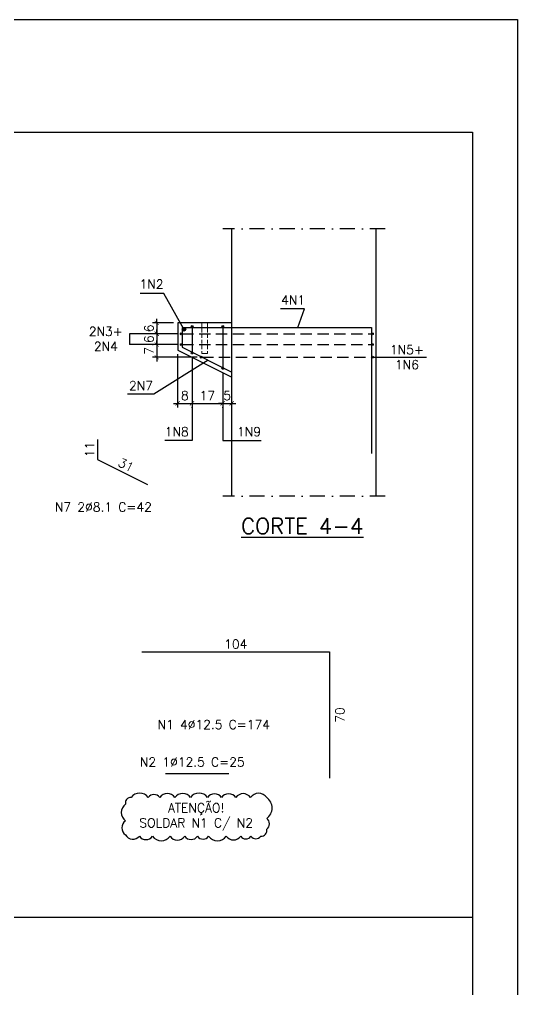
# Model space of a CAD drawing. Header units: centimetres. Extents: x 1658 to 19651, y 8082 to 11444.
# Drawn here: x 13567 to 14396, y 9829 to 11444 of the extents above; entities that cross this region are included whole.
import ezdxf

# ---------------------------------------------------------------- set-up
doc = ezdxf.new("R2010")
doc.units = ezdxf.units.CM
doc.header["$LTSCALE"] = 50
doc.header["$MEASUREMENT"] = 0
doc.header["$PDMODE"] = 67
for name, pattern in [('DASHDOT', [1, 0.5, -0.25, 0, -0.25]), ('DASHED', [0.75, 0.5, -0.25]), ('HIDDEN', [0.375, 0.25, -0.125])]:
    doc.linetypes.add(name, pattern=pattern)
doc.layers.add('10 TRACEJADO', color=1, linetype='DASHED', lineweight=13)
for name, color, linetype in [('FORMATO-PRECON', 2, 'Continuous'), ('HACHURAS-PRECON', 1, 'Continuous'), ('LINHA CENTRO-PRECON', 1, 'DASHDOT'), ('LINHA-01-PRECON', 1, 'Continuous'), ('LINHA-02-PRECON', 2, 'Continuous'), ('LINHA-03-PRECON', 3, 'Continuous'), ('LINHA-04-PRECON', 4, 'Continuous'), ('X1', 2, 'Continuous')]:
    doc.layers.add(name, color=color, linetype=linetype)
doc.styles.add('PRECON-ROMANS', font='romans.shx')
doc.styles.get("Standard").update_dxf_attribs({"font": 'romans.shx'})
doc.dimstyles.new('ESC50-50', dxfattribs={"dimscale": 50, "dimtxt": 0.2, "dimasz": 0.15, "dimexe": 0.15, "dimexo": 0.15, "dimgap": 0.08, "dimtad": 1, "dimdec": 1, "dimzin": 12, "dimdsep": 46, "dimtxsty": 'Standard', "dimblk": 'ARCHTICK', "dimcen": 0.09, "dimdle": 0.15, "dimclrd": 256, "dimclre": 256, "dimclrt": 2, "dimazin": 3, "dimtfac": 1, "dimtdec": 1, "dimtmove": 1, "dimatfit": 2, "dimfxl": 0.15, "dimtolj": 1, "dimtzin": 0, "dimarcsym": 0})
doc.dimstyles.new('ESC75-25', dxfattribs={"dimscale": 0, "dimtxt": 15, "dimasz": 7, "dimexe": 7, "dimexo": 7, "dimgap": 5.5, "dimtad": 1, "dimdec": 1, "dimlfac": 0.333333, "dimdsep": 46, "dimtxsty": 'Standard', "dimblk": 'ARCHTICK', "dimcen": 0.1, "dimdle": 7, "dimclrd": 256, "dimclre": 256, "dimclrt": 2, "dimadec": 0, "dimazin": 0, "dimtfac": 1, "dimtdec": 1, "dimtix": 1, "dimtmove": 2, "dimatfit": 3, "dimfxl": 1, "dimarcsym": 0})
doc.dimstyles.new('ESC75-75', dxfattribs={"dimscale": 0, "dimtxt": 15, "dimasz": 7, "dimexe": 7, "dimexo": 7, "dimgap": 5.5, "dimtad": 1, "dimdec": 1, "dimdsep": 46, "dimtxsty": 'Standard', "dimblk": 'ARCHTICK', "dimcen": 0.1, "dimdle": 7, "dimclrd": 256, "dimclre": 256, "dimclrt": 2, "dimadec": 0, "dimazin": 0, "dimtfac": 1, "dimtdec": 1, "dimtix": 1, "dimtmove": 2, "dimatfit": 3, "dimfxl": 1, "dimarcsym": 0})

# ---------------------------------------------------------------- blocks, each defined once
blk = doc.blocks.new('A$C2E607E54')
at = {"layer": 'FORMATO-PRECON'}
blk.add_lwpolyline([(0, 4200), (2970, 4200), (2970, 0), (0, 0)], close=True, dxfattribs=at)
at = {"layer": 'FORMATO-PRECON', "color": 6}
blk.add_lwpolyline([(100, 3950), (2870, 3950), (2870, 100), (100, 100)], close=True, dxfattribs=at)
blk = doc.blocks.new('_ArchTick')
at = {"color": 0, "linetype": 'ByBlock', "const_width": 0.15}
blk.add_lwpolyline([(-0.5, -0.5), (0.5, 0.5)], dxfattribs=at)
blk = doc.blocks.new('*D479')
at = {"layer": 'Defpoints', "color": 0, "transparency": 16777216}
for p in [(13830.2, 10938.8), (13795.4, 10920.8), (13836.2, 10920.8)]:
    blk.add_point(p, dxfattribs=at)
at = {"layer": 'LINHA-01-PRECON', "lineweight": -2, "transparency": 16777216}
for p, q in [((13823.2, 10938.8), (13788.4, 10938.8)), ((13795.4, 10938.8), (13795.4, 10945.8)), ((13795.4, 10938.8), (13795.4, 10920.8)), ((13829.2, 10920.8), (13788.4, 10920.8)), ((13795.4, 10920.8), (13795.4, 10913.8))]:
    blk.add_line(p, q, dxfattribs=at)
at = {"layer": 'LINHA-01-PRECON', "lineweight": -2, "transparency": 16777216, "xscale": 7, "yscale": 7, "zscale": 7}
for p, rotation in [((13795.4, 10938.8), 270), ((13795.4, 10920.8), 90)]:
    blk.add_blockref('_ArchTick', p, dxfattribs=dict(at, rotation=rotation))
at = {"layer": 'LINHA-01-PRECON', "color": 2, "transparency": 16777216, "insert": (13782.4, 10929.8), "char_height": 15, "attachment_point": 5, "rotation": 90}
blk.add_mtext('6', dxfattribs=at)
blk = doc.blocks.new('*D480')
at = {"layer": 'Defpoints', "color": 0, "transparency": 16777216}
for p in [(13836.2, 10920.8), (13795.4, 10902.8), (13836.2, 10902.8)]:
    blk.add_point(p, dxfattribs=at)
at = {"layer": 'LINHA-01-PRECON', "lineweight": -2, "transparency": 16777216}
for p, q in [((13829.2, 10920.8), (13788.4, 10920.8)), ((13795.4, 10920.8), (13795.4, 10927.8)), ((13795.4, 10920.8), (13795.4, 10902.8)), ((13829.2, 10902.8), (13788.4, 10902.8)), ((13795.4, 10902.8), (13795.4, 10895.8))]:
    blk.add_line(p, q, dxfattribs=at)
at = {"layer": 'LINHA-01-PRECON', "lineweight": -2, "transparency": 16777216, "xscale": 7, "yscale": 7, "zscale": 7}
for p, rotation in [((13795.4, 10920.8), 270), ((13795.4, 10902.8), 90)]:
    blk.add_blockref('_ArchTick', p, dxfattribs=dict(at, rotation=rotation))
at = {"layer": 'LINHA-01-PRECON', "color": 2, "transparency": 16777216, "insert": (13782.4, 10911.8), "char_height": 15, "attachment_point": 5, "rotation": 90}
blk.add_mtext('6', dxfattribs=at)
blk = doc.blocks.new('*D481')
at = {"layer": 'Defpoints', "color": 0, "transparency": 16777216}
for p in [(13836.2, 10902.8), (13795.4, 10881.8), (13869.5, 10881.8)]:
    blk.add_point(p, dxfattribs=at)
at = {"layer": 'LINHA-01-PRECON', "lineweight": -2, "transparency": 16777216}
for p, q in [((13829.2, 10902.8), (13788.4, 10902.8)), ((13795.4, 10902.8), (13795.4, 10909.8)), ((13795.4, 10902.8), (13795.4, 10881.8)), ((13862.5, 10881.8), (13788.4, 10881.8)), ((13795.4, 10881.8), (13795.4, 10874.8))]:
    blk.add_line(p, q, dxfattribs=at)
at = {"layer": 'LINHA-01-PRECON', "lineweight": -2, "transparency": 16777216, "xscale": 7, "yscale": 7, "zscale": 7}
for p, rotation in [((13795.4, 10902.8), 270), ((13795.4, 10881.8), 90)]:
    blk.add_blockref('_ArchTick', p, dxfattribs=dict(at, rotation=rotation))
at = {"layer": 'LINHA-01-PRECON', "color": 2, "transparency": 16777216, "insert": (13782.4, 10892.3), "char_height": 15, "attachment_point": 5, "rotation": 90}
blk.add_mtext('7', dxfattribs=at)
blk = doc.blocks.new('*D482')
at = {"layer": 'Defpoints', "color": 0, "transparency": 16777216}
for p in [(13830.2, 10893.8), (13854.2, 10888.7), (13854.2, 10805)]:
    blk.add_point(p, dxfattribs=at)
at = {"layer": 'LINHA-01-PRECON', "lineweight": -2, "transparency": 16777216}
for p, q in [((13830.2, 10886.8), (13830.2, 10798)), ((13854.2, 10881.7), (13854.2, 10798)), ((13823.2, 10805), (13861.2, 10805))]:
    blk.add_line(p, q, dxfattribs=at)
at = {"layer": 'LINHA-01-PRECON', "lineweight": -2, "transparency": 16777216, "xscale": 7, "yscale": 7, "zscale": 7, "rotation": 180}
blk.add_blockref('_ArchTick', (13830.2, 10805), dxfattribs=at)
at = {"layer": 'LINHA-01-PRECON', "lineweight": -2, "transparency": 16777216, "xscale": 7, "yscale": 7, "zscale": 7}
blk.add_blockref('_ArchTick', (13854.2, 10805), dxfattribs=at)
at = {"layer": 'LINHA-01-PRECON', "color": 2, "transparency": 16777216, "insert": (13842.2, 10818), "char_height": 15, "attachment_point": 5}
blk.add_mtext('8', dxfattribs=at)
blk = doc.blocks.new('*D483')
at = {"layer": 'Defpoints', "color": 0, "transparency": 16777216}
for p in [(13854.2, 10888.7), (13905.2, 10863.2), (13905.2, 10805)]:
    blk.add_point(p, dxfattribs=at)
at = {"layer": 'LINHA-01-PRECON', "lineweight": -2, "transparency": 16777216}
for p, q in [((13854.2, 10881.7), (13854.2, 10798)), ((13905.2, 10856.2), (13905.2, 10798)), ((13847.2, 10805), (13912.2, 10805))]:
    blk.add_line(p, q, dxfattribs=at)
at = {"layer": 'LINHA-01-PRECON', "lineweight": -2, "transparency": 16777216, "xscale": 7, "yscale": 7, "zscale": 7, "rotation": 180}
blk.add_blockref('_ArchTick', (13854.2, 10805), dxfattribs=at)
at = {"layer": 'LINHA-01-PRECON', "lineweight": -2, "transparency": 16777216, "xscale": 7, "yscale": 7, "zscale": 7}
blk.add_blockref('_ArchTick', (13905.2, 10805), dxfattribs=at)
at = {"layer": 'LINHA-01-PRECON', "color": 2, "transparency": 16777216, "insert": (13879.7, 10818), "char_height": 15, "attachment_point": 5}
blk.add_mtext('17', dxfattribs=at)
blk = doc.blocks.new('*D484')
at = {"layer": 'Defpoints', "color": 0, "transparency": 16777216}
for p in [(13905.2, 10863.2), (13920.2, 10805), (13920.2, 10805)]:
    blk.add_point(p, dxfattribs=at)
at = {"layer": 'LINHA-01-PRECON', "lineweight": -2, "transparency": 16777216}
for p, q in [((13905.2, 10856.2), (13905.2, 10798)), ((13905.2, 10805), (13898.2, 10805)), ((13905.2, 10805), (13920.2, 10805)), ((13920.2, 10805), (13927.2, 10805))]:
    blk.add_line(p, q, dxfattribs=at)
at = {"layer": 'LINHA-01-PRECON', "lineweight": -2, "transparency": 16777216, "xscale": 7, "yscale": 7, "zscale": 7}
blk.add_blockref('_ArchTick', (13905.2, 10805), dxfattribs=at)
at = {"layer": 'LINHA-01-PRECON', "lineweight": -2, "transparency": 16777216, "xscale": 7, "yscale": 7, "zscale": 7, "rotation": 180}
blk.add_blockref('_ArchTick', (13920.2, 10805), dxfattribs=at)
at = {"layer": 'LINHA-01-PRECON', "color": 2, "transparency": 16777216, "insert": (13912.7, 10818), "char_height": 15, "attachment_point": 5}
blk.add_mtext('5', dxfattribs=at)
blk = doc.blocks.new('*D485')
at = {"layer": 'Defpoints', "color": 0, "linetype": 'Continuous', "transparency": 16777216}
for p in [(13770.8, 10391.3), (13770.8, 10391.3), (14082.8, 10391.3)]:
    blk.add_point(p, dxfattribs=at)
at = {"layer": 'LINHA-01-PRECON', "color": 2, "linetype": 'Continuous', "transparency": 16777216, "insert": (13926.8, 10404.3), "char_height": 15, "attachment_point": 5}
blk.add_mtext('104', dxfattribs=at)
blk = doc.blocks.new('*D486')
at = {"layer": 'Defpoints', "color": 0, "linetype": 'Continuous', "transparency": 16777216}
for p in [(14082.8, 10391.3), (14082.8, 10181.3), (14082.8, 10181.3)]:
    blk.add_point(p, dxfattribs=at)
at = {"layer": 'LINHA-01-PRECON', "color": 2, "linetype": 'Continuous', "transparency": 16777216, "insert": (14100.2, 10286.3), "char_height": 15, "attachment_point": 5, "rotation": 90}
blk.add_mtext('70', dxfattribs=at)
blk = doc.blocks.new('*D495')
at = {"layer": 'Defpoints', "color": 0, "linetype": 'Continuous', "transparency": 16777216}
for p in [(13696.9, 10744.6), (13696.9, 10711.6), (13696.9, 10711.6)]:
    blk.add_point(p, dxfattribs=at)
at = {"layer": 'LINHA-01-PRECON', "color": 2, "linetype": 'Continuous', "transparency": 16777216, "insert": (13683.9, 10728.1), "char_height": 15, "attachment_point": 5, "rotation": 90}
blk.add_mtext('11', dxfattribs=at)
blk = doc.blocks.new('*D496')
at = {"layer": 'Defpoints', "color": 0, "linetype": 'Continuous', "transparency": 16777216}
for p in [(13696.9, 10711.6), (13780.2, 10669.9), (13780.2, 10669.9)]:
    blk.add_point(p, dxfattribs=at)
at = {"layer": 'LINHA-01-PRECON', "color": 2, "linetype": 'Continuous', "transparency": 16777216, "insert": (13744.4, 10702.4), "char_height": 15, "attachment_point": 5, "rotation": 333.4183}
blk.add_mtext('31', dxfattribs=at)

msp = doc.modelspace()

# ---------------------------------------------------------------- hatches: boundary and pattern name
at = {"layer": 'LINHA-01-PRECON', "linetype": 'Continuous'}
h = msp.add_hatch(color=256, dxfattribs=at)
h.dxf.hatch_style = 1
edge = h.paths.add_edge_path()
edge.add_arc((13840.75, 10928.29), 3, 0, 360)
h = msp.add_hatch(color=256, dxfattribs=at)
h.dxf.hatch_style = 1
edge = h.paths.add_edge_path()
edge.add_arc((13854.25, 10932.79), 1.5, 0, 360)
h = msp.add_hatch(color=256, dxfattribs=at)
h.dxf.hatch_style = 1
edge = h.paths.add_edge_path()
edge.add_arc((13905.25, 10932.79), 1.5, 0, 360)
h = msp.add_hatch(color=256, dxfattribs=at)
h.dxf.hatch_style = 1
edge = h.paths.add_edge_path()
edge.add_arc((13836.25, 10920.79), 1.5, 0, 360)
h = msp.add_hatch(color=256, dxfattribs=at)
h.dxf.hatch_style = 1
edge = h.paths.add_edge_path()
edge.add_arc((14154.25, 10920.79), 1.5, 0, 360)
h = msp.add_hatch(color=256, dxfattribs=at)
h.dxf.hatch_style = 1
edge = h.paths.add_edge_path()
edge.add_arc((13836.25, 10902.79), 1.5, 0, 360)
h = msp.add_hatch(color=256, dxfattribs=at)
h.dxf.hatch_style = 1
edge = h.paths.add_edge_path()
edge.add_arc((14154.25, 10902.79), 1.5, 0, 360)
h = msp.add_hatch(color=256, dxfattribs=at)
h.dxf.hatch_style = 1
edge = h.paths.add_edge_path()
edge.add_arc((13854.25, 10888.68), 1.5, 0, 360)
h = msp.add_hatch(color=256, dxfattribs=at)
h.dxf.hatch_style = 1
edge = h.paths.add_edge_path()
edge.add_arc((13869.52, 10881.79), 1.5, 0, 360)
h = msp.add_hatch(color=256, dxfattribs=at)
h.dxf.hatch_style = 1
edge = h.paths.add_edge_path()
edge.add_arc((14154.25, 10881.79), 1.5, 0, 360)
h = msp.add_hatch(color=256, dxfattribs=at)
h.dxf.hatch_style = 1
edge = h.paths.add_edge_path()
edge.add_arc((13905.25, 10863.18), 1.5, 0, 360)

# ---------------------------------------------------------------- linework, layer by layer
at = {"layer": '10 TRACEJADO', "linetype": 'HIDDEN', "ltscale": 0.5, "extrusion": (0, 1, 0)}
for p, q in [((13870.45, 10938.79), (13870.45, 10887.79)), ((13880.05, 10938.79), (13880.05, 10887.79)), ((13870.45, 10887.79), (13875.25, 10887.79)), ((13875.25, 10887.79), (13880.05, 10887.79))]:
    msp.add_line(p, q, dxfattribs=at)
at = {"layer": 'LINHA CENTRO-PRECON', "extrusion": (0, 1, 0)}
for p, q in [((14175.25, 11095.39), (13905.25, 11095.39)), ((14175.25, 10650.81), (13905.25, 10650.81))]:
    msp.add_line(p, q, dxfattribs=at)
at = {"layer": 'LINHA-01-PRECON'}
msp.add_line((12243.36, 9950.17), (14320.86, 9950.17), dxfattribs=at)
at = {"layer": 'LINHA-01-PRECON', "linetype": 'Continuous'}
msp.add_lwpolyline([(13978.35, 10149.13, 0.5205671), (13951.41, 10149.13, 0.5205671), (13926.96, 10149.13, 0.5205671), (13903.1, 10149.13, 0.5205671), (13880.06, 10149.13, 0.5205671), (13851.7, 10149.13, 0.5205671), (13825.5, 10149.13, 0.5205671), (13800.35, 10149.13, 0.5205671), (13781.24, 10149.13, 0.5205671), (13752.95, 10149.13, 0.5205671), (13743.46, 10137.94, 0.5205671), (13743.46, 10110.28, 0.5205671), (13743.46, 10087.03, 0.5205671), (13766.51, 10084.66, 0.5205671), (13788.39, 10084.66, 0.5205671), (13817.47, 10084.66, 0.5205671), (13841.97, 10084.66, 0.5205671), (13863.24, 10084.66, 0.5205671), (13881.73, 10084.66, 0.5205671), (13911.07, 10084.66, 0.5205671), (13935.09, 10084.66, 0.5205671), (13952.09, 10084.66, 0.5205671), (13968.46, 10084.66, 0.5205671), (13978.35, 10096.39, 0.5205671), (13978.35, 10114.14, 0.5205671)], format="xyb", close=True, dxfattribs=at)
for centre, radius in [((13840.75, 10928.29), 3), ((13854.25, 10932.79), 1.5), ((13905.25, 10932.79), 1.5), ((13836.25, 10920.79), 1.5), ((14154.25, 10920.79), 1.5), ((13836.25, 10902.79), 1.5), ((14154.25, 10902.79), 1.5), ((13854.25, 10888.68), 1.5), ((13869.52, 10881.79), 1.5), ((14154.25, 10881.79), 1.5), ((13905.25, 10863.18), 1.5)]:
    msp.add_circle(centre, radius, dxfattribs=at)
at = {"layer": 'LINHA-02-PRECON', "extrusion": (0, 1, 0)}
for p, q in [((13920.25, 10650.81), (13920.25, 11095.39)), ((14160.25, 10650.81), (14160.25, 11095.39)), ((13830.25, 10938.79), (13830.25, 10893.79)), ((13920.25, 10938.79), (13830.25, 10938.79)), ((13830.25, 10893.79), (13920.25, 10848.79))]:
    msp.add_line(p, q, dxfattribs=at)
at = {"layer": 'LINHA-03-PRECON', "extrusion": (0, 1, 0)}
msp.add_line((13920.25, 10848.79), (13920.25, 10938.79), dxfattribs=at)
at = {"layer": 'LINHA-04-PRECON', "extrusion": (0, 1, 0)}
for p, q in [((13837.75, 10931.29), (14152.75, 10931.29)), ((13854.25, 10931.29), (13854.25, 10890.18)), ((13905.25, 10931.29), (13905.25, 10864.68)), ((13770.84, 10391.34), (14082.84, 10391.34))]:
    msp.add_line(p, q, dxfattribs=at)
at = {"layer": 'LINHA-04-PRECON'}
for p, q in [((14152.75, 10931.29), (14152.75, 10721.29)), ((14082.84, 10391.34), (14082.84, 10181.34)), ((13915.19, 10188.62), (13810.19, 10188.62))]:
    msp.add_line(p, q, dxfattribs=at)
at = {"layer": 'LINHA-04-PRECON', "linetype": 'HIDDEN', "ltscale": 1.5, "extrusion": (0, 1, 0)}
for p, q in [((13837.75, 10920.79), (14152.75, 10920.79)), ((13837.75, 10902.79), (14152.75, 10902.79)), ((13870.87, 10881.79), (14152.75, 10881.79))]:
    msp.add_line(p, q, dxfattribs=at)
at = {"layer": 'LINHA-04-PRECON'}
for points in [[(13837.75, 10931.29, 0), (13837.75, 10898.43, 0), (13920.25, 10857.17, 0)], [(13696.94, 10744.63, 0), (13696.94, 10711.56, 0), (13780.23, 10669.89, 0)]]:
    msp.add_polyline3d(points, dxfattribs=at)

# ---------------------------------------------------------------- block references
at = {"layer": 'HACHURAS-PRECON', "xscale": 0.7499999999999996, "yscale": 0.7499999999999996, "zscale": 0.7499999999999996}
msp.add_blockref('A$C2E607E54', (12168.36, 8293.94), dxfattribs=at)

# ---------------------------------------------------------------- texts
at = {"layer": 'LINHA-01-PRECON', "color": 2, "linetype": 'Continuous', "char_height": 15, "attachment_point": 5}
for s, insert in [('1N2', (13786.76, 11003.4)), ('4N1', (14022.37, 10976.9)), ('2N3+\\P2N4', (13710.67, 10912.22)), ('1N5+\\P1N6', (14211.71, 10881.79)), ('2N7', (13769.19, 10834.46)), ('1N8', (13828.65, 10757.78)), ('1N9', (13948.93, 10757.78)), ('{\\C4;ATENÇÃO!\\P}SOLDAR N1 C/ N2', (13860.98, 10116.92))]:
    msp.add_mtext(s, dxfattribs=dict(at, insert=insert))
at = {"layer": 'LINHA-01-PRECON', "color": 4, "insert": (14037.52, 10600.81), "char_height": 26.25, "attachment_point": 5}
msp.add_mtext('{\\LCORTE 4-4}', dxfattribs=at)
at = {"layer": 'X1', "style": 'PRECON-ROMANS'}
for s, p in [('N7 2%%C8.1 C=42', (13625.99, 10624.95)), ('N1 4%%C12.5 C=174', (13796.81, 10263.01)), ('N2 1%%C12.5 C=25', (13767.45, 10200.59))]:
    msp.add_text(s, height=15, dxfattribs=at).set_placement(p)

# ---------------------------------------------------------------- dimensions: what is measured, and where the dimension line sits
at = {"layer": 'LINHA-01-PRECON'}
for base, p1, p2, picture, middle in [((13795.4, 10920.79), (13830.25, 10938.79), (13836.25, 10920.79), '*D479', (13782.4, 10929.79)), ((13795.4, 10902.79), (13836.25, 10920.79), (13836.25, 10902.79), '*D480', (13782.4, 10911.79)), ((13795.4, 10881.79), (13836.25, 10902.79), (13869.52, 10881.79), '*D481', (13782.4, 10892.29))]:
    dim = msp.add_linear_dim(base=base, p1=p1, p2=p2, angle=90, dimstyle='ESC75-25', override={"dimscale": 1}, dxfattribs=at)
    dim.commit()
    dim.dimension.update_dxf_attribs({"geometry": picture, "text_midpoint": middle})
for base, p1, p2, picture, middle in [((13854.25, 10805.01), (13830.25, 10893.79), (13854.25, 10888.68), '*D482', (13842.25, 10818.01)), ((13905.25, 10805.01), (13854.25, 10888.68), (13905.25, 10863.18), '*D483', (13879.75, 10818.01)), ((13920.25, 10805.01), (13905.25, 10863.18), (13920.25, 10805.01), '*D484', (13912.75, 10818.01))]:
    dim = msp.add_linear_dim(base=base, p1=p1, p2=p2, dimstyle='ESC75-25', override={"dimscale": 1}, dxfattribs=at)
    dim.commit()
    dim.dimension.update_dxf_attribs({"geometry": picture, "text_midpoint": middle})
at = {"layer": 'LINHA-01-PRECON', "linetype": 'Continuous'}
for p1, p2, picture, middle in [((13696.94, 10744.63), (13696.94, 10711.56), '*D495', (13683.94, 10728.1)), ((13696.94, 10711.56), (13780.23, 10669.89), '*D496', (13744.4, 10702.35))]:
    dim = msp.add_aligned_dim(p1=p1, p2=p2, distance=0, dimstyle='ESC75-25', override={"dimscale": 1, "dimse1": 1, "dimse2": 1, "dimsd1": 1, "dimsd2": 1}, dxfattribs=at)
    dim.commit()
    dim.dimension.update_dxf_attribs({"geometry": picture, "text_midpoint": middle})
dim = msp.add_linear_dim(base=(13770.84, 10391.34), p1=(14082.84, 10391.34), p2=(13770.84, 10391.34), angle=180, dimstyle='ESC75-25', override={"dimscale": 1, "dimse1": 1, "dimse2": 1, "dimsd1": 1, "dimsd2": 1}, dxfattribs=at)
dim.commit()
dim.dimension.update_dxf_attribs({"geometry": '*D485', "text_midpoint": (13926.84, 10404.34)})
dim = msp.add_linear_dim(base=(14082.84, 10181.34), p1=(14082.84, 10391.34), p2=(14082.84, 10181.34), angle=90, dimstyle='ESC75-25', override={"dimscale": 1, "dimse1": 1, "dimse2": 1, "dimsd1": 1, "dimsd2": 1}, dxfattribs=at)
dim.commit()
dim.dimension.update_dxf_attribs({"geometry": '*D486', "text_midpoint": (14100.22, 10286.34), "dimtype": 160})

# ---------------------------------------------------------------- leaders
for points in [[(13840.75, 10928.29), (13807.44, 10987.91), (13767.72, 10987.91)], [(14030.11, 10931.29), (14041.14, 10962.2), (14001.42, 10962.2)]]:
    msp.add_leader(points, dimstyle='ESC75-75', override={"dimscale": 1, "dimtad": 0}, dxfattribs=at)
at = {"layer": 'LINHA-01-PRECON'}
for points in [[(13795.4, 10920.79), (13750.04, 10920.79), (13750.04, 10902.79)], [(13795.4, 10902.79), (13750.04, 10902.79)], [(14152.75, 10881.79), (14244.18, 10881.79)], [(13880.85, 10876.87), (13790.45, 10820.03), (13746.6, 10820.03)], [(13854.25, 10805.01), (13854.25, 10743.35), (13809.14, 10743.35)], [(13905.25, 10805.01), (13905.25, 10743.35), (13969.29, 10743.35)]]:
    msp.add_leader(points, dimstyle='ESC50-50', override={"dimgap": 0.08, "dimtad": 1}, dxfattribs=at)

doc.saveas('drawing.dxf')
